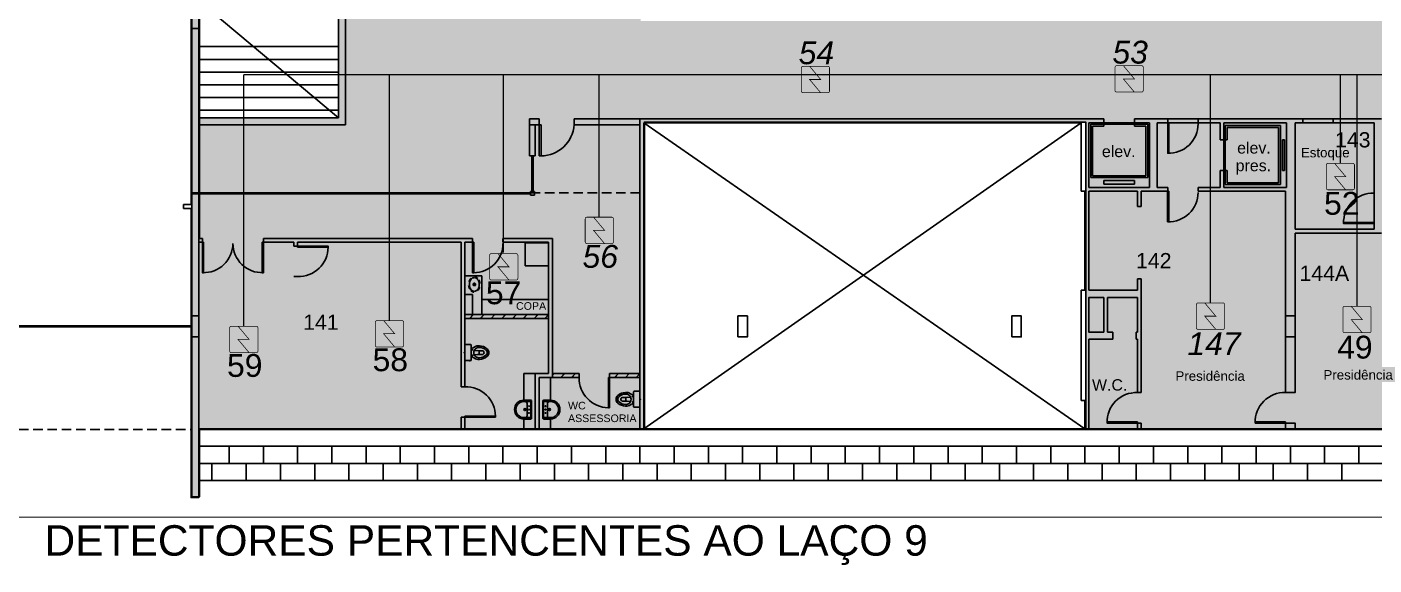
# Model space of a CAD drawing. Header units: metres. Extents: x -331 to 2982, y 362 to 2539.
# Drawn here: x 790.29 to 825.71, y 1548.95 to 1563.09 of the extents above; entities that cross this region are included whole.
import ezdxf
from ezdxf.enums import TextEntityAlignment as Align

# ---------------------------------------------------------------- set-up
doc = ezdxf.new("R2010")
doc.units = ezdxf.units.M
for name, pattern in [('DASHED2', [0.375, 0.25, -0.125]), ('LIN0', [0]), ('XR_BL2_3 PAV$0$HIDDEN', [0.375, 0.25, -0.125]), ('XR_BL2_TERREO$0$CONTINUOUS', [0])]:
    doc.linetypes.add(name, pattern=pattern)
doc.layers.get('0').update_dxf_attribs({"color": 251})
for name, color, linetype in [('72_EGR_BASE_PRIMITIVE', 7, 'Continuous'), ('ALV', 251, 'Continuous'), ('CX', 251, 'Continuous'), ('Det', 251, 'Continuous'), ('DET. FUMAÇA', 1, 'Continuous'), ('Div', 251, 'Continuous'), ('Est', 251, 'Continuous'), ('mobiliario', 251, 'Continuous'), ('Pis', 251, 'Continuous'), ('Proj', 251, 'DASHED2'), ('SALAS NOVAS', 7, 'Continuous'), ('Texto_Salas', 251, 'Continuous'), ('vid', 251, 'Continuous'), ('vis', 251, 'Continuous'), ('XR_BL2_TERREO$0$ATRIB', 251, 'XR_BL2_TERREO$0$CONTINUOUS'), ('Zlixo02', 251, 'LIN0')]:
    doc.layers.add(name, color=color, linetype=linetype)
doc.layers.add('_corredores', color=251, linetype='Continuous', plot=False)
doc.layers.add('_salas', color=251, linetype='Continuous', plot=False)
doc.styles.add('DESTAQUE', font='arial.ttf', dxfattribs={"height": 0.4})
doc.styles.get("Standard").update_dxf_attribs({"font": 'arial.ttf', "height": 0.3})
doc.styles.add('X3G_ENTITY_1416A969', font='arial.ttf', dxfattribs={"height": 0.6})
doc.styles.add('X3G_ENTITY_1416A97D', font='arial.ttf', dxfattribs={"height": 0.6})
doc.styles.add('X3G_ENTITY_1416A987', font='arial.ttf', dxfattribs={"height": 0.6})
doc.styles.add('X3G_ENTITY_1416A991', font='arial.ttf', dxfattribs={"height": 0.6})
doc.styles.add('X3G_ENTITY_1416A99B', font='arial.ttf', dxfattribs={"height": 0.6})
doc.styles.add('X3G_ENTITY_1416A9AF', font='arial.ttf', dxfattribs={"height": 0.6})
doc.styles.add('X3G_ENTITY_1416A9C3', font='arial.ttf', dxfattribs={"height": 0.6})
doc.styles.add('X3G_ENTITY_1416A9CD', font='arial.ttf', dxfattribs={"height": 0.6})
doc.styles.add('X3G_ENTITY_142172DF', font='arial.ttf', dxfattribs={"height": 0.2})
doc.styles.add('X3G_ENTITY_1421854C', font='arial.ttf', dxfattribs={"height": 0.6})
doc.styles.add('X3G_ENTITY_142188C1', font='arial.ttf', dxfattribs={"height": 0.25})
doc.styles.add('X3G_ENTITY_1421891B', font='arial.ttf', dxfattribs={"height": 0.25})
doc.styles.add('X3G_ENTITY_14218957', font='arial.ttf', dxfattribs={"height": 0.25})
doc.styles.add('XR_BL2_TERREO$0$ROMANS', font='romans')

# ---------------------------------------------------------------- blocks, each defined once
blk = doc.blocks.new('Detector de fumaça')
at = {"layer": 'DET. FUMAÇA', "linetype": 'Continuous', "lineweight": 15, "const_width": 0.0187}
blk.add_lwpolyline([(774.599, 539.816), (775.249, 539.816, -0.414214), (775.296, 539.769), (775.296, 539.167, -0.414214), (775.249, 539.12), (774.599, 539.12, -0.414214), (774.553, 539.167), (774.553, 539.769, -0.414214)], format="xyb", close=True, dxfattribs=at)
blk.add_lwpolyline([(774.773, 539.816), (775.064, 539.468), (774.773, 539.468), (775.064, 539.12)], dxfattribs=at)
blk = doc.blocks.new('BLOCO')
at = {"layer": 'Est'}
for p, q in [((988.144, 1496.747), (988.144, 1496.217)), ((988.344, 1496.747), (988.144, 1496.747)), ((988.344, 1496.217), (988.344, 1496.747)), ((988.144, 1496.217), (988.344, 1496.217))]:
    blk.add_line(p, q, dxfattribs=at)
blk = doc.blocks.new('GELADEIRA')
for p, q in [((2307.034, 1720.005), (2307.034, 1720.605)), ((2307.034, 1720.605), (2307.654, 1720.605)), ((2307.654, 1720.605), (2307.654, 1720.005)), ((2307.654, 1720.005), (2307.034, 1720.005))]:
    blk.add_line(p, q)
blk = doc.blocks.new('XR_BL2_TERREO$0$S3310201')
for p, q in [((15, 0), (15, 190)), ((15, 0), (15, -190)), ((35, 210), (160, 210)), ((136, 210), (136, 215)), ((136, 215), (150, 215)), ((138, 217), (148, 217)), ((150, 210), (150, 215)), ((180, 0), (180, 190)), ((180, 0), (180, -190)), ((389, 46), (260, 54)), ((389, 50), (348, 53)), ((389, 50), (466, 51)), ((389, 46), (389, 0)), ((389, -46), (389, 0)), ((35, -210), (160, -210)), ((389, -46), (259, -54)), ((389, -50), (348, -53)), ((389, -50), (466, -51))]:
    blk.add_line(p, q)
for centre in [(209, 75), (209, -75)]:
    blk.add_circle(centre, 7.5)
for centre, radius, start, end in [((35, 190), 20, 90, 180), ((138, 215), 2, 90, 180), ((148, 215), 2, 0, 90), ((160, 190), 20, 0, 90), ((158, 248), 143, 278.704, 300.0001), ((121, 329), 233, 297.9902, 307.3494), ((388, 0), 139, 86.2152, 180.0152), ((388, 0), 139, 179.9848, 273.7848), ((379, -14), 197, 85.5446, 126.6711), ((360, -188), 372, 51.383, 84.6453), ((382, -135), 274, 48.0903, 86.9943), ((466, 1), 50.1, 358.6285, 89.9635), ((466, -1), 50.1, 270.0403, 1.5783), ((500, -7), 100, 3.8225, 50.2134), ((499, 7), 100, 309.8314, 356.174), ((495, -10), 149, 3.9924, 49.372), ((35, -190), 20, 180, 270), ((160, -190), 20, 270, 0), ((158, -248), 143, 59.9999, 81.296), ((121, -329), 233, 52.6506, 62.0098), ((379, 14), 197, 233.3289, 274.4554), ((360, 188), 372, 275.3547, 308.617), ((382, 135), 274, 273.0057, 311.9097), ((495, 10), 149, 310.628, 356.0076)]:
    blk.add_arc(centre, radius, start, end)
blk.add_point((0, 0))
at = {"layer": 'XR_BL2_TERREO$0$ATRIB', "style": 'XR_BL2_TERREO$0$ROMANS'}
for tag, p, flags in [('COR', (-191, 153), 1), ('CODIGO', (-190, 14), 9), ('DESCRICAO', (-190, 81), 9), ('ACESSORIOS', (-190, -126), 9), ('VISTA', (-190, -201), 9), ('PESO', (-190, -59), 9)]:
    blk.add_attdef(tag, p, '', height=50, dxfattribs=dict(at, flags=flags))
blk = doc.blocks.new('XR_BL2_TERREO$0$Lsepdc')
for p, q in [((-0.275, 0.025), (-0.275, 0.225)), ((0.25, 0), (-0.25, 0)), ((-0.235, 0.045), (-0.235, 0.225)), ((0.21, 0.02), (-0.21, 0.02)), ((0.185, 0.135), (-0.185, 0.135)), ((0.235, 0.045), (0.235, 0.225)), ((0.275, 0.025), (0.275, 0.225))]:
    blk.add_line(p, q)
for centre, radius in [((-0.1, 0.0775), 0.0125), ((0, 0.195), 0.03), ((0, 0.195), 0.015), ((0, 0.0775), 0.0125), ((0.1, 0.0775), 0.0125)]:
    blk.add_circle(centre, radius)
for centre, radius, start, end in [((0, 0.225), 0.275, 0, 180), ((0, 0.225), 0.235, 0, 180), ((-0.25, 0.025), 0.025, 180, 270), ((-0.185, 0.185), 0.05, 180, 270), ((-0.21, 0.045), 0.025, 180, 270), ((0.185, 0.185), 0.05, 270, 0), ((0.21, 0.045), 0.025, 270, 0), ((0.25, 0.025), 0.025, 270, 0)]:
    blk.add_arc(centre, radius, start, end)

msp = doc.modelspace()

# ---------------------------------------------------------------- hatches: boundary and pattern name
at = {"layer": '_corredores', "transparency": 33554508}
h = msp.add_hatch(color=256, dxfattribs=at)
h.dxf.hatch_style = 1
h.paths.add_polyline_path([(849.579, 1608.941), (849.579, 1612.216), (852.229, 1612.216), (852.229, 1614.651), (851.629, 1614.651), (851.629, 1624.564), (870.399, 1624.564), (870.399, 1626.4), (870.209, 1626.4), (870.209, 1626.597), (870.023, 1626.784), (866.324, 1626.785), (866.308, 1626.751), (866.204, 1626.834), (865.442, 1627.594), (864.014, 1627.594), (862.586, 1627.594), (861.776, 1626.785), (861.74, 1626.785), (861.736, 1626.784), (861.723, 1626.783), (861.705, 1626.783), (858.111, 1626.785), (857.764, 1626.438), (857.417, 1626.785), (853.824, 1626.785), (853.808, 1626.751), (853.704, 1626.834), (852.942, 1627.594), (851.514, 1627.594), (849.768, 1627.594), (849.768, 1626.834), (849.628, 1626.834), (849.628, 1629.914), (841.254, 1629.914), (841.254, 1628.074), (840.494, 1628.074), (840.494, 1627.116), (840.776, 1626.834), (840.394, 1626.452), (840.062, 1626.785), (836.454, 1626.785), (836.439, 1626.751), (836.334, 1626.834), (835.573, 1627.594), (834.144, 1627.594), (832.716, 1627.594), (831.906, 1626.785), (831.87, 1626.785), (831.867, 1626.784), (831.853, 1626.783), (831.835, 1626.783), (828.241, 1626.785), (827.894, 1626.438), (827.548, 1626.785), (823.954, 1626.785), (823.938, 1626.751), (823.834, 1626.834), (823.072, 1627.594), (821.644, 1627.594), (820.215, 1627.594), (819.405, 1626.785), (819.37, 1626.785), (819.366, 1626.784), (819.353, 1626.783), (819.335, 1626.783), (815.741, 1626.785), (815.394, 1626.438), (815.047, 1626.785), (811.454, 1626.785), (811.438, 1626.751), (811.334, 1626.834), (810.572, 1627.594), (809.144, 1627.594), (807.715, 1627.594), (806.906, 1626.785), (806.87, 1626.785), (806.866, 1626.784), (806.853, 1626.783), (806.835, 1626.783), (803.241, 1626.785), (802.894, 1626.438), (802.547, 1626.785), (798.954, 1626.785), (798.938, 1626.751), (798.834, 1626.834), (798.072, 1627.594), (796.644, 1627.594), (795.215, 1627.594), (794.406, 1626.785), (794.37, 1626.785), (794.366, 1626.784), (794.353, 1626.783), (794.335, 1626.783), (790.741, 1626.785), (790.394, 1626.438), (790.047, 1626.785), (786.454, 1626.785), (786.438, 1626.751), (786.334, 1626.834), (785.572, 1627.594), (784.144, 1627.594), (782.716, 1627.594), (781.906, 1626.785), (781.87, 1626.785), (781.866, 1626.784), (781.853, 1626.783), (781.835, 1626.783), (778.241, 1626.785), (777.894, 1626.438), (777.547, 1626.785), (773.954, 1626.785), (773.938, 1626.751), (773.834, 1626.834), (773.072, 1627.594), (771.644, 1627.594), (770.216, 1627.594), (769.406, 1626.785), (769.37, 1626.785), (769.367, 1626.784), (769.353, 1626.783), (769.335, 1626.783), (765.635, 1626.784), (765.449, 1626.597), (765.449, 1626.4), (765.259, 1626.4), (765.259, 1624.564), (770.104, 1624.564), (770.104, 1614.651), (770.414, 1614.651), (770.414, 1605.531), (765.029, 1605.531), (765.029, 1610.831), (763.829, 1610.831), (763.829, 1605.531), (755.929, 1605.531), (755.929, 1610.831), (754.829, 1610.831), (754.829, 1605.531), (746.079, 1605.531), (746.079, 1601.916), (748.449, 1601.916), (748.449, 1603.616), (748.049, 1603.616), (748.049, 1603.816), (754.474, 1603.816), (754.474, 1603.616), (754.149, 1603.616), (754.149, 1601.916), (754.474, 1601.916), (754.474, 1601.716), (754.474, 1601.191), (757.974, 1601.191), (757.974, 1603.591), (757.974, 1603.791), (768.029, 1603.791), (768.029, 1603.771), (768.834, 1603.771), (768.834, 1595.811), (768.004, 1595.811), (768.004, 1595.791), (762.364, 1595.791), (762.364, 1590.581), (754.174, 1590.581), (754.174, 1593.066), (752.499, 1593.066), (752.499, 1560.541), (752.299, 1560.541), (752.299, 1561.441), (751.199, 1561.441), (751.199, 1558.116), (752.299, 1558.116), (752.299, 1559.116), (752.499, 1559.116), (752.499, 1557.116), (755.419, 1557.116), (755.419, 1558.966), (753.924, 1558.966), (753.924, 1563.441), (754.189, 1563.441), (754.189, 1587.651), (760.824, 1587.651), (760.824, 1587.741), (768.929, 1587.741), (768.929, 1563.841), (770.329, 1563.841), (770.329, 1587.741), (771.929, 1587.741), (773.029, 1587.741), (775.879, 1587.741), (775.879, 1586.641), (777.179, 1586.641), (777.179, 1587.741), (788.779, 1587.741), (788.779, 1586.641), (790.079, 1586.641), (790.079, 1587.741), (802.329, 1587.741), (804.029, 1587.741), (844.979, 1587.741), (844.979, 1587.916), (845.279, 1587.916), (845.279, 1587.563), (845.279, 1563.241), (806.429, 1563.241), (806.429, 1563.441), (806.629, 1563.441), (806.629, 1565.791), (806.229, 1565.791), (806.229, 1585.191), (806.629, 1585.191), (806.629, 1587.541), (803.039, 1587.541), (803.039, 1576.841), (798.689, 1576.841), (796.094, 1576.841, -0.496898), (794.36, 1575.527), (793.559, 1573.063), (798.509, 1571.449), (798.509, 1560.721), (794.829, 1560.721), (794.829, 1560.541), (794.829, 1557.551), (801.129, 1557.551), (801.129, 1556.451), (802.329, 1556.451), (802.329, 1557.551), (805.229, 1557.551), (805.229, 1556.451), (806.429, 1556.451), (806.429, 1560.691), (845.279, 1560.691), (845.279, 1555.997), (846.404, 1555.997), (846.404, 1556.891), (846.054, 1556.891), (846.054, 1556.991), (846.454, 1556.991), (846.454, 1560.691), (849.204, 1560.691), (849.204, 1556.991), (849.604, 1556.991), (849.604, 1556.891), (849.254, 1556.891), (849.254, 1555.997), (850.479, 1555.997), (850.479, 1563.241), (849.579, 1563.241), (849.579, 1572.291), (849.579, 1575.941), (849.579, 1587.563), (849.579, 1588.141), (849.679, 1588.141), (849.679, 1587.991), (866.719, 1587.991), (870.339, 1587.991), (870.339, 1595.791), (866.429, 1595.791), (866.429, 1595.721), (852.429, 1595.721), (852.429, 1590.391), (849.579, 1590.391)])
h.paths.add_polyline_path([(845.139, 1595.841), (845.279, 1595.841), (845.279, 1590.341), (839.679, 1590.341), (775.879, 1590.341), (773.004, 1590.341), (773.004, 1595.811), (771.774, 1595.811), (771.774, 1603.766), (773.119, 1603.766), (773.119, 1603.821), (845.139, 1603.821)], flags=16)
h.paths.add_polyline_path([(846.026, 1605.531), (845.019, 1605.531), (845.019, 1609.931), (845.029, 1610.831), (843.829, 1610.831), (843.829, 1605.531), (835.029, 1605.531), (835.029, 1610.831), (833.829, 1610.831), (833.829, 1605.531), (825.029, 1605.531), (825.029, 1610.831), (823.829, 1610.831), (823.829, 1605.531), (815.029, 1605.531), (815.029, 1610.831), (813.829, 1610.831), (813.829, 1605.531), (805.029, 1605.531), (805.029, 1610.831), (803.829, 1610.831), (803.829, 1605.531), (795.029, 1605.531), (795.029, 1610.831), (793.829, 1610.831), (793.829, 1605.531), (785.029, 1605.531), (785.029, 1610.831), (783.829, 1610.831), (783.829, 1605.531), (775.029, 1605.531), (775.029, 1610.831), (773.999, 1610.831), (773.999, 1605.531), (773.214, 1605.531), (773.214, 1614.651), (773.144, 1614.651), (773.144, 1620.131), (775.164, 1620.131), (775.164, 1622.051), (773.644, 1622.051), (773.644, 1621.631), (773.184, 1621.631), (773.184, 1624.564), (845.949, 1624.563), (845.949, 1621.631), (845.489, 1621.631), (845.489, 1622.051), (843.989, 1622.051), (843.989, 1621.631), (843.969, 1620.131), (845.949, 1620.131), (845.949, 1614.651), (846.026, 1614.651)], flags=16)
h.paths.add_polyline_path([(865.19, 1593.806, -2.788173), (864.407, 1590.628), (864.569, 1590.706), (864.758, 1590.381), (866.058, 1591.278, -0.450063), (866.35, 1592.463), (865.616, 1593.862), (865.298, 1593.662)], flags=16)
h.paths.add_polyline_path([(845.264, 1626.452), (844.882, 1626.834), (845.264, 1627.216), (845.646, 1626.834)], flags=16)
h.paths.add_polyline_path([(851.514, 1626.452), (851.132, 1626.834), (851.514, 1627.216), (851.896, 1626.834)], flags=16)
h.paths.add_polyline_path([(834.144, 1626.452), (833.762, 1626.834), (834.144, 1627.216), (834.526, 1626.834)], flags=16)
h.paths.add_polyline_path([(864.014, 1626.452), (863.632, 1626.834), (864.014, 1627.216), (864.396, 1626.834)], flags=16)
h.paths.add_polyline_path([(821.644, 1626.452), (821.262, 1626.834), (821.644, 1627.216), (822.026, 1626.834)], flags=16)
h.paths.add_polyline_path([(809.526, 1626.834), (809.144, 1626.452), (808.762, 1626.834), (809.144, 1627.216)], flags=16)
h.paths.add_polyline_path([(797.026, 1626.834), (796.644, 1626.452), (796.262, 1626.834), (796.644, 1627.216)], flags=16)
h.paths.add_polyline_path([(784.526, 1626.834), (784.144, 1626.452), (783.762, 1626.834), (784.144, 1627.216)], flags=16)
h.paths.add_polyline_path([(772.026, 1626.834), (771.644, 1626.452), (771.262, 1626.834), (771.644, 1627.216)], flags=16)
h.paths.add_polyline_path([(767.575, 1593.944), (767.428, 1593.841), (767.223, 1594.085), (766.329, 1593.191, -0.414214), (766.329, 1592.392), (767.223, 1591.497), (767.428, 1591.741), (767.575, 1591.638, -3.171595)], flags=16)
at = {"layer": '_salas', "transparency": 33554559}
h = msp.add_hatch(color=256, dxfattribs=at)
h.dxf.hatch_style = 1
h.paths.add_polyline_path([(870.318, 1588.071), (866.698, 1588.071), (849.658, 1588.071), (849.658, 1588.221), (849.558, 1588.221), (849.558, 1587.643), (849.558, 1576.021), (849.558, 1572.371), (849.558, 1563.321), (850.458, 1563.321), (850.458, 1556.077), (849.233, 1556.077), (849.233, 1556.971), (849.583, 1556.971), (849.583, 1557.071), (849.183, 1557.071), (846.433, 1557.071), (846.033, 1557.071), (846.033, 1556.971), (846.383, 1556.971), (846.383, 1556.077), (845.258, 1556.077), (845.258, 1560.771), (818.108, 1560.771), (818.108, 1560.671), (818.108, 1552.611), (870.318, 1552.611)])
h = msp.add_hatch(color=256, dxfattribs=at)
h.dxf.hatch_style = 1
h.paths.add_polyline_path([(870.339, 1587.991), (866.719, 1587.991), (849.679, 1587.991), (849.679, 1588.141), (849.579, 1588.141), (849.579, 1587.563), (849.579, 1575.941), (849.579, 1572.291), (849.579, 1563.241), (850.479, 1563.241), (850.479, 1555.997), (849.254, 1555.997), (849.254, 1556.891), (849.604, 1556.891), (849.604, 1556.991), (849.204, 1556.991), (846.454, 1556.991), (846.054, 1556.991), (846.054, 1556.891), (846.404, 1556.891), (846.404, 1555.997), (845.279, 1555.997), (845.279, 1560.691), (818.129, 1560.691), (818.129, 1560.591), (818.129, 1552.531), (870.339, 1552.531)])
h = msp.add_hatch(color=256, dxfattribs=at)
h.dxf.hatch_style = 1
h.paths.add_polyline_path([(802.329, 1556.451), (801.129, 1556.451), (801.129, 1557.551), (794.829, 1557.551), (794.829, 1560.541), (794.829, 1560.721), (794.829, 1566.541), (794.629, 1566.541), (794.629, 1550.741), (794.829, 1550.741), (794.829, 1552.531), (806.529, 1552.531), (806.529, 1556.451), (806.429, 1556.451), (805.229, 1556.451), (805.229, 1557.551), (802.329, 1557.551)])
h = msp.add_hatch(color=256, dxfattribs=at)
h.dxf.hatch_style = 1
h.paths.add_polyline_path([(818.109, 1560.671), (806.409, 1560.671), (806.409, 1556.431), (806.509, 1556.431), (806.509, 1560.571), (818.109, 1560.571)])
h = msp.add_hatch(color=256, dxfattribs=at)
h.dxf.hatch_style = 1
h.paths.add_polyline_path([(818.129, 1560.691), (806.429, 1560.691), (806.429, 1556.451), (806.529, 1556.451), (806.529, 1560.591), (818.129, 1560.591)])
at = {"layer": 'Zlixo02'}
h = msp.add_hatch(dxfattribs=at)
h.set_pattern_fill('JIS_LC_20', color=251, scale=0.01, style=0)
h.set_pattern_definition([(45, (804.009, 1555.53108), (-0.141421, 0.141421), []), (45, (804.013, 1555.53108), (-0.141421, 0.141421), [])])
h.paths.add_polyline_path([(804.009, 1555.531), (801.809, 1555.531), (801.809, 1555.431), (804.009, 1555.431)])
h = msp.add_hatch(dxfattribs=at)
h.set_pattern_fill('JIS_LC_20', color=251, scale=0.01, style=0)
h.set_pattern_definition([(45, (806.409, 1553.98108), (-0.141421, 0.141421), []), (45, (806.413, 1553.98108), (-0.141421, 0.141421), [])])
h.paths.add_polyline_path([(804.809, 1553.981), (804.109, 1553.981), (804.109, 1553.881), (804.809, 1553.881)])
h.paths.add_polyline_path([(806.409, 1553.981), (805.609, 1553.981), (805.609, 1553.881), (806.409, 1553.881)])

# ---------------------------------------------------------------- linework, layer by layer
at = {"lineweight": 0}
for points in [[(870.339, 1587.991), (870.339, 1552.531), (818.129, 1552.531)], [(794.829, 1557.551), (794.829, 1566.541), (794.629, 1566.541), (794.629, 1550.741), (794.829, 1550.741), (794.829, 1552.531)], [(806.529, 1552.531), (806.529, 1560.591), (818.129, 1560.591), (818.129, 1552.531)], [(806.529, 1552.531), (794.829, 1552.531)]]:
    msp.add_lwpolyline(points, dxfattribs=at)
at = {"color": 251}
for points in [[(870.339, 1587.991), (870.339, 1552.531), (818.129, 1552.531)], [(794.829, 1557.551), (794.829, 1566.541), (794.629, 1566.541), (794.629, 1550.741), (794.829, 1550.741), (794.829, 1552.531)], [(806.529, 1552.531), (806.529, 1560.591), (818.129, 1560.591), (818.129, 1552.531)], [(806.529, 1552.531), (794.829, 1552.531)]]:
    msp.add_lwpolyline(points, dxfattribs=at)
at = {"layer": '72_EGR_BASE_PRIMITIVE', "color": 251, "linetype": 'Continuous', "lineweight": -3, "true_color": 0x5f5f5f}
msp.add_lwpolyline([(823.384, 1552.681), (823.634, 1552.681), (823.634, 1552.681), (823.634, 1552.531)], dxfattribs=at)
at = {"layer": '72_EGR_BASE_PRIMITIVE', "color": 251, "true_color": 0x5f5f5f}
for points in [[(820.284, 1560.671, 0), (821.083, 1560.671, 0)], [(820.314, 1560.572, 0), (821.083, 1560.571, 0)], [(823.834, 1560.671, 0), (824.634, 1560.671, 0)], [(823.834, 1560.571, 0), (824.634, 1560.571, 0)], [(823.384, 1554.946, 0), (823.384, 1553.481, 0)], [(823.384, 1552.681, 0), (823.384, 1552.531, 0)]]:
    msp.add_polyline3d(points, dxfattribs=at)
at = {"layer": 'ALV', "color": 251}
for p, q in [((794.609, 1563.046), (794.609, 1558.421)), ((794.609, 1563.046), (794.609, 1558.421)), ((794.809, 1560.701), (794.809, 1563.046)), ((794.809, 1560.701), (794.809, 1563.046)), ((794.809, 1557.531), (794.809, 1560.701)), ((794.809, 1557.531), (794.809, 1560.521)), ((806.409, 1560.671), (818.009, 1560.671)), ((818.609, 1560.671), (806.409, 1560.671)), ((806.409, 1560.671), (806.409, 1556.431)), ((806.509, 1560.571), (806.509, 1552.531)), ((806.509, 1560.571), (818.009, 1560.571)), ((806.509, 1552.531), (806.509, 1560.571)), ((806.509, 1560.571), (818.009, 1560.571)), ((818.009, 1558.771), (818.009, 1560.571)), ((818.009, 1560.571), (818.009, 1558.771)), ((818.009, 1560.571), (818.009, 1558.771)), ((818.209, 1558.871), (818.209, 1560.571)), ((818.209, 1560.571), (818.609, 1560.571)), ((818.209, 1560.571), (818.609, 1560.571)), ((818.209, 1558.871), (818.209, 1560.571)), ((818.609, 1560.671), (818.609, 1560.571)), ((818.609, 1560.571), (818.609, 1560.671)), ((819.409, 1560.671), (820.284, 1560.671)), ((819.409, 1560.671), (819.409, 1560.571)), ((819.409, 1560.671), (819.409, 1560.571)), ((819.409, 1560.571), (819.809, 1560.571)), ((819.409, 1560.571), (819.809, 1560.571)), ((819.809, 1560.571), (819.809, 1558.871)), ((819.809, 1560.571), (819.809, 1558.871)), ((820.009, 1558.871), (820.009, 1560.571)), ((820.009, 1560.571), (820.284, 1560.571)), ((820.284, 1560.671), (820.284, 1560.571)), ((820.284, 1560.571), (820.284, 1560.671)), ((821.659, 1560.671), (821.083, 1560.671)), ((821.083, 1560.671), (821.083, 1560.571)), ((821.083, 1560.571), (821.659, 1560.571)), ((821.659, 1560.671), (823.634, 1560.671)), ((823.634, 1560.671), (821.659, 1560.671)), ((821.659, 1560.571), (821.659, 1560.121)), ((821.759, 1560.571), (823.409, 1560.571)), ((821.759, 1560.121), (821.759, 1560.571)), ((821.759, 1560.121), (821.759, 1560.571)), ((821.759, 1560.571), (823.409, 1560.571)), ((823.409, 1560.571), (823.409, 1558.871)), ((823.834, 1560.671), (823.634, 1560.671)), ((823.634, 1560.571), (823.834, 1560.571)), ((823.634, 1558.871), (823.634, 1560.571)), ((823.834, 1560.571), (823.834, 1560.671)), ((825.909, 1560.671), (824.634, 1560.671)), ((824.634, 1560.671), (824.634, 1560.571)), ((824.634, 1560.571), (825.709, 1560.571)), ((825.709, 1560.571), (825.709, 1557.771)), ((821.659, 1560.121), (821.759, 1560.121)), ((821.659, 1560.121), (821.759, 1560.121)), ((821.759, 1559.321), (821.659, 1559.321)), ((821.659, 1559.321), (821.659, 1558.871)), ((821.759, 1558.871), (821.759, 1559.321)), ((818.009, 1558.771), (818.109, 1558.771)), ((818.009, 1558.771), (818.109, 1558.771)), ((818.109, 1558.771), (818.009, 1558.771)), ((818.109, 1558.771), (818.109, 1556.171)), ((818.109, 1558.771), (818.109, 1556.171)), ((819.809, 1558.871), (818.209, 1558.871)), ((819.809, 1558.871), (818.209, 1558.871)), ((818.209, 1556.171), (818.209, 1558.771)), ((818.209, 1558.771), (819.489, 1558.771)), ((818.209, 1556.171), (818.209, 1558.771)), ((818.209, 1558.771), (819.489, 1558.771)), ((819.489, 1558.771), (819.489, 1558.371)), ((819.489, 1558.771), (819.489, 1558.371)), ((819.689, 1558.771), (819.589, 1558.771)), ((819.589, 1558.371), (819.589, 1558.771)), ((819.589, 1558.771), (820.284, 1558.771)), ((819.589, 1558.371), (819.589, 1558.771)), ((819.589, 1558.771), (820.284, 1558.771)), ((819.789, 1558.771), (819.689, 1558.771)), ((819.789, 1558.771), (819.789, 1558.771)), ((820.284, 1558.871), (820.009, 1558.871)), ((820.284, 1558.871), (820.009, 1558.871)), ((820.284, 1558.871), (820.284, 1558.771)), ((820.284, 1558.771), (820.284, 1558.871)), ((821.659, 1558.871), (821.083, 1558.871)), ((821.083, 1558.871), (821.083, 1558.771)), ((821.659, 1558.871), (821.083, 1558.871)), ((821.083, 1558.871), (821.083, 1558.771)), ((821.083, 1558.771), (823.384, 1558.771)), ((821.709, 1558.771), (821.709, 1558.771)), ((821.759, 1558.871), (823.409, 1558.871)), ((823.409, 1558.871), (821.759, 1558.871)), ((823.384, 1558.771), (823.384, 1557.871)), ((823.634, 1557.871), (823.634, 1558.871)), ((794.609, 1558.421), (794.409, 1558.421)), ((794.409, 1558.421), (794.409, 1558.321)), ((794.609, 1558.421), (794.409, 1558.421)), ((794.409, 1558.421), (794.409, 1558.321)), ((794.409, 1558.321), (794.609, 1558.321)), ((794.409, 1558.321), (794.609, 1558.321)), ((794.609, 1558.321), (794.609, 1555.496)), ((794.609, 1558.321), (794.609, 1555.496)), ((819.489, 1558.371), (819.589, 1558.371)), ((819.489, 1558.371), (819.589, 1558.371)), ((823.384, 1557.871), (823.384, 1555.496)), ((823.634, 1557.771), (823.634, 1557.871)), ((825.709, 1557.771), (823.634, 1557.771)), ((823.634, 1555.496), (823.634, 1557.671)), ((823.634, 1557.671), (825.909, 1557.671)), ((794.809, 1555.496), (794.809, 1557.531)), ((794.909, 1557.531), (794.809, 1557.531)), ((794.909, 1557.432), (794.809, 1557.431)), ((794.809, 1555.496), (794.809, 1557.431)), ((794.909, 1557.432), (794.909, 1557.531)), ((797.659, 1557.531), (796.509, 1557.531)), ((797.659, 1557.531), (796.509, 1557.531)), ((796.509, 1557.531), (796.509, 1557.431)), ((798.459, 1557.531), (796.509, 1557.531)), ((796.509, 1557.531), (796.509, 1557.431)), ((796.509, 1557.431), (797.259, 1557.431)), ((796.509, 1557.431), (797.259, 1557.431)), ((796.509, 1557.431), (797.309, 1557.431)), ((797.409, 1557.431), (798.459, 1557.431)), ((801.109, 1557.531), (798.459, 1557.531)), ((801.109, 1557.531), (798.459, 1557.531)), ((801.809, 1557.531), (798.459, 1557.531)), ((798.459, 1557.431), (801.009, 1557.431)), ((798.459, 1557.431), (801.009, 1557.431)), ((798.459, 1557.431), (801.709, 1557.431)), ((801.709, 1557.431), (801.709, 1553.631)), ((801.709, 1557.431), (801.709, 1553.631)), ((801.709, 1557.431), (801.709, 1553.631)), ((802.009, 1557.531), (801.809, 1557.531)), ((801.809, 1557.431), (802.039, 1557.431)), ((801.809, 1557.431), (802.039, 1557.431)), ((801.809, 1557.431), (802.039, 1557.431)), ((801.809, 1553.631), (801.809, 1557.431)), ((802.009, 1557.431), (802.009, 1557.531)), ((804.009, 1557.531), (802.809, 1557.531)), ((804.009, 1557.531), (802.809, 1557.531)), ((804.109, 1557.531), (802.809, 1557.531)), ((802.809, 1557.431), (802.809, 1557.531)), ((802.809, 1557.431), (804.009, 1557.431)), ((804.009, 1555.431), (804.009, 1557.431)), ((804.109, 1553.881), (804.109, 1557.531)), ((806.409, 1556.431), (806.409, 1552.531)), ((806.409, 1556.431), (806.409, 1552.531)), ((806.409, 1556.331), (806.409, 1552.531)), ((806.409, 1556.331), (806.409, 1552.531)), ((818.109, 1556.171), (818.009, 1556.171)), ((818.009, 1556.171), (818.009, 1553.271)), ((818.109, 1556.171), (818.009, 1556.171)), ((818.009, 1556.171), (818.009, 1553.271)), ((818.209, 1556.171), (819.489, 1556.171)), ((819.489, 1556.171), (818.209, 1556.171)), ((819.589, 1556.471), (819.489, 1556.471)), ((819.489, 1556.471), (819.489, 1556.171)), ((819.589, 1556.471), (819.489, 1556.471)), ((819.489, 1556.471), (819.489, 1556.171)), ((819.589, 1553.481), (819.589, 1556.471)), ((819.589, 1553.481), (819.589, 1556.471)), ((818.209, 1555.977), (818.209, 1555.071)), ((818.603, 1555.977), (818.209, 1555.977)), ((818.603, 1555.071), (818.603, 1555.977)), ((818.703, 1555.071), (818.703, 1555.977)), ((818.703, 1555.977), (819.489, 1555.977)), ((818.703, 1555.071), (818.703, 1555.977)), ((818.703, 1555.977), (819.489, 1555.977)), ((819.489, 1555.977), (819.489, 1555.071)), ((819.489, 1555.977), (819.489, 1555.071)), ((804.009, 1553.981), (804.009, 1555.431)), ((823.384, 1555.496), (823.634, 1555.496)), ((818.209, 1555.071), (818.603, 1555.071)), ((818.209, 1554.881), (818.809, 1554.881)), ((818.209, 1552.531), (818.209, 1554.881)), ((818.209, 1554.881), (818.809, 1554.881)), ((818.703, 1555.071), (818.809, 1555.071)), ((818.809, 1555.071), (818.703, 1555.071)), ((818.809, 1555.071), (818.839, 1555.071)), ((818.809, 1554.881), (818.839, 1554.881)), ((818.839, 1555.071), (818.839, 1554.881)), ((819.459, 1555.071), (819.459, 1554.881)), ((819.459, 1555.071), (819.489, 1555.071)), ((819.459, 1554.881), (819.489, 1554.881)), ((819.489, 1554.881), (819.489, 1553.481)), ((819.489, 1554.881), (819.489, 1553.481)), ((803.659, 1552.531), (803.659, 1553.981)), ((803.659, 1553.981), (804.009, 1553.981)), ((803.759, 1552.531), (803.759, 1553.881)), ((803.759, 1553.881), (804.109, 1553.881)), ((801.709, 1553.631), (801.809, 1553.631)), ((819.489, 1553.481), (819.589, 1553.481)), ((819.489, 1553.481), (819.589, 1553.481)), ((818.009, 1553.271), (818.109, 1553.271)), ((818.009, 1553.271), (818.109, 1553.271)), ((818.109, 1553.271), (818.109, 1552.531)), ((818.109, 1553.271), (818.109, 1552.531)), ((801.709, 1552.831), (801.709, 1552.531)), ((801.709, 1552.831), (801.709, 1552.531)), ((801.709, 1552.831), (801.709, 1552.531)), ((801.709, 1552.531), (801.709, 1552.831)), ((801.709, 1552.831), (801.809, 1552.831)), ((801.809, 1552.531), (801.809, 1552.861)), ((819.489, 1552.681), (819.589, 1552.681)), ((819.489, 1552.681), (819.489, 1552.531)), ((819.589, 1552.681), (819.489, 1552.681)), ((819.489, 1552.681), (819.489, 1552.531)), ((819.589, 1552.681), (819.589, 1552.531)), ((819.589, 1552.531), (819.589, 1552.681)), ((801.709, 1552.531), (801.809, 1552.531))]:
    msp.add_line(p, q, dxfattribs=at)
at = {"layer": 'ALV', "color": 251, "linetype": 'DASHED2'}
for p, q in [((797.309, 1557.331), (797.309, 1557.431)), ((797.309, 1557.331), (797.409, 1557.331)), ((797.409, 1557.331), (797.409, 1557.431)), ((797.409, 1556.532), (797.309, 1556.532))]:
    msp.add_line(p, q, dxfattribs=at)
at = {"layer": 'ALV', "color": 251}
for points in [[(794.609, 1566.521), (794.609, 1558.421)], [(794.809, 1566.521), (794.809, 1560.701)], [(794.809, 1560.521), (794.809, 1557.531)], [(794.409, 1558.421), (794.409, 1558.321)], [(794.609, 1558.421), (794.409, 1558.421)], [(794.609, 1558.321), (794.409, 1558.321)], [(794.809, 1557.431), (794.809, 1554.946)], [(796.509, 1557.531), (796.509, 1557.431)]]:
    msp.add_lwpolyline(points, dxfattribs=at)
at = {"layer": 'ALV', "color": 251, "linetype": 'Continuous', "lineweight": -3, "true_color": 0x5f5f5f}
msp.add_lwpolyline([(823.634, 1557.671), (823.634, 1553.481), (823.384, 1553.481)], dxfattribs=at)
at = {"layer": 'ALV', "color": 251}
for points in [[(818.603, 1555.977), (818.603, 1555.071), (818.209, 1555.071), (818.209, 1555.977)], [(794.809, 1554.946), (794.609, 1554.946), (794.609, 1550.721), (794.809, 1550.721)]]:
    msp.add_lwpolyline(points, close=True, dxfattribs=at)
at = {"layer": 'CX', "color": 251, "ltscale": 8}
for points in [[(820.314, 1560.572), (820.284, 1560.572), (820.284, 1559.772), (820.314, 1559.772)], [(820.313, 1558.771), (820.283, 1558.771), (820.283, 1557.971), (820.313, 1557.971)], [(825.709, 1557.951), (825.709, 1557.921), (824.909, 1557.921), (824.909, 1557.951)], [(794.939, 1557.432), (794.909, 1557.432), (794.909, 1556.632), (794.939, 1556.632)], [(796.479, 1557.432), (796.509, 1557.432), (796.509, 1556.632), (796.479, 1556.632)], [(819.489, 1552.711), (819.489, 1552.681), (818.689, 1552.681), (818.689, 1552.711)], [(823.384, 1552.711), (823.384, 1552.681), (822.584, 1552.681), (822.584, 1552.711)]]:
    msp.add_lwpolyline(points, close=True, dxfattribs=at)
for centre, radius, start, end in [((820.313, 1560.542), 0.771, 267.8106, 0), ((820.312, 1558.741), 0.771, 267.8106, 0), ((825.679, 1557.95), 0.771, 87.8051, 182.1605), ((794.938, 1557.402), 0.771, 267.8106, 0), ((796.48, 1557.402), 0.771, 180, 272.1894), ((819.459, 1552.71), 0.771, 87.8051, 182.1605), ((823.353, 1552.711), 0.77, 87.72, 182.2456)]:
    msp.add_arc(centre, radius, start, end, dxfattribs=at)
at = {"layer": 'Det', "color": 251}
for p, q in [((798.489, 1560.701), (794.809, 1563.774)), ((794.809, 1562.571), (798.489, 1562.571)), ((794.809, 1562.238), (798.489, 1562.238)), ((794.809, 1561.904), (798.489, 1561.904)), ((794.809, 1561.571), (798.489, 1561.571)), ((794.809, 1561.238), (798.489, 1561.238)), ((794.809, 1560.904), (798.489, 1560.904)), ((806.509, 1560.571), (818.109, 1552.531)), ((818.009, 1560.571), (806.509, 1552.531)), ((870.759, 1552.071), (794.809, 1552.071)), ((795.159, 1552.071), (795.159, 1552.071)), ((795.609, 1551.621), (795.609, 1552.071)), ((796.059, 1552.071), (796.059, 1552.071)), ((796.509, 1551.621), (796.509, 1552.071)), ((796.959, 1552.071), (796.959, 1552.071)), ((797.409, 1551.621), (797.409, 1552.071)), ((797.859, 1552.071), (797.859, 1552.071)), ((798.309, 1551.621), (798.309, 1552.071)), ((798.759, 1552.071), (798.759, 1552.071)), ((799.209, 1551.621), (799.209, 1552.071)), ((799.659, 1552.071), (799.659, 1552.071)), ((800.109, 1551.621), (800.109, 1552.071)), ((800.559, 1552.071), (800.559, 1552.071)), ((801.009, 1551.621), (801.009, 1552.071)), ((801.459, 1552.071), (801.459, 1552.071)), ((801.909, 1551.621), (801.909, 1552.071)), ((802.359, 1552.071), (802.359, 1552.071)), ((802.809, 1551.621), (802.809, 1552.071)), ((803.259, 1552.071), (803.259, 1552.071)), ((803.709, 1551.621), (803.709, 1552.071)), ((804.159, 1552.071), (804.159, 1552.071)), ((804.609, 1551.621), (804.609, 1552.071)), ((805.059, 1552.071), (805.059, 1552.071)), ((805.509, 1551.621), (805.509, 1552.071)), ((805.959, 1552.071), (805.959, 1552.071)), ((806.409, 1551.621), (806.409, 1552.071)), ((806.859, 1552.071), (806.859, 1552.071)), ((807.309, 1551.621), (807.309, 1552.071)), ((807.759, 1552.071), (807.759, 1552.071)), ((808.209, 1551.621), (808.209, 1552.071)), ((808.659, 1552.071), (808.659, 1552.071)), ((809.109, 1551.621), (809.109, 1552.071)), ((809.559, 1552.071), (809.559, 1552.071)), ((810.009, 1551.621), (810.009, 1552.071)), ((810.459, 1552.071), (810.459, 1552.071)), ((810.909, 1551.621), (810.909, 1552.071)), ((811.359, 1552.071), (811.359, 1552.071)), ((811.809, 1551.621), (811.809, 1552.071)), ((812.259, 1552.071), (812.259, 1552.071)), ((812.709, 1551.621), (812.709, 1552.071)), ((813.159, 1552.071), (813.159, 1552.071)), ((813.609, 1551.621), (813.609, 1552.071)), ((814.059, 1552.071), (814.059, 1552.071)), ((814.509, 1551.621), (814.509, 1552.071)), ((814.959, 1552.071), (814.959, 1552.071)), ((815.409, 1551.621), (815.409, 1552.071)), ((815.859, 1552.071), (815.859, 1552.071)), ((816.309, 1551.621), (816.309, 1552.071)), ((816.759, 1552.071), (816.759, 1552.071)), ((817.209, 1551.621), (817.209, 1552.071)), ((817.659, 1552.071), (817.659, 1552.071)), ((818.109, 1551.621), (818.109, 1552.071)), ((818.559, 1552.071), (818.559, 1552.071)), ((819.009, 1551.621), (819.009, 1552.071)), ((819.459, 1552.071), (819.459, 1552.071)), ((819.909, 1551.621), (819.909, 1552.071)), ((820.359, 1552.071), (820.359, 1552.071)), ((820.809, 1551.621), (820.809, 1552.071)), ((821.259, 1552.071), (821.259, 1552.071)), ((821.709, 1551.621), (821.709, 1552.071)), ((822.159, 1552.071), (822.159, 1552.071)), ((822.609, 1551.621), (822.609, 1552.071)), ((823.059, 1552.071), (823.059, 1552.071)), ((823.509, 1551.621), (823.509, 1552.071)), ((823.959, 1552.071), (823.959, 1552.071)), ((824.409, 1551.621), (824.409, 1552.071)), ((824.859, 1552.071), (824.859, 1552.071)), ((825.309, 1551.621), (825.309, 1552.071)), ((870.759, 1551.621), (794.809, 1551.621)), ((795.159, 1551.171), (795.159, 1551.621)), ((796.059, 1551.171), (796.059, 1551.621)), ((796.959, 1551.171), (796.959, 1551.621)), ((797.859, 1551.171), (797.859, 1551.621)), ((798.759, 1551.171), (798.759, 1551.621)), ((799.659, 1551.171), (799.659, 1551.621)), ((800.559, 1551.171), (800.559, 1551.621)), ((801.459, 1551.171), (801.459, 1551.621)), ((802.359, 1551.171), (802.359, 1551.621)), ((803.259, 1551.171), (803.259, 1551.621)), ((804.159, 1551.171), (804.159, 1551.621)), ((805.059, 1551.171), (805.059, 1551.621)), ((805.959, 1551.171), (805.959, 1551.621)), ((806.859, 1551.171), (806.859, 1551.621)), ((807.759, 1551.171), (807.759, 1551.621)), ((808.659, 1551.171), (808.659, 1551.621)), ((809.559, 1551.171), (809.559, 1551.621)), ((810.459, 1551.171), (810.459, 1551.621)), ((811.359, 1551.171), (811.359, 1551.621)), ((812.259, 1551.171), (812.259, 1551.621)), ((813.159, 1551.171), (813.159, 1551.621)), ((814.059, 1551.171), (814.059, 1551.621)), ((814.959, 1551.171), (814.959, 1551.621)), ((815.859, 1551.171), (815.859, 1551.621)), ((816.759, 1551.171), (816.759, 1551.621)), ((817.659, 1551.171), (817.659, 1551.621)), ((818.559, 1551.171), (818.559, 1551.621)), ((819.459, 1551.171), (819.459, 1551.621)), ((820.359, 1551.171), (820.359, 1551.621)), ((821.259, 1551.171), (821.259, 1551.621)), ((822.159, 1551.171), (822.159, 1551.621)), ((823.059, 1551.171), (823.059, 1551.621)), ((823.959, 1551.171), (823.959, 1551.621)), ((824.859, 1551.171), (824.859, 1551.621)), ((871.209, 1551.171), (794.809, 1551.171))]:
    msp.add_line(p, q, dxfattribs=at)
at = {"layer": 'Div', "color": 150, "linetype": 'Continuous', "lineweight": 0}
for p, q in [((847.128, 1561.831), (795.995, 1561.831)), ((795.995, 1555.225), (795.995, 1561.831)), ((799.823, 1555.373), (799.823, 1561.831)), ((802.819, 1557.158), (802.819, 1561.831)), ((805.341, 1558.091), (805.341, 1561.831)), ((821.409, 1555.837), (821.409, 1561.831)), ((824.823, 1559.505), (824.823, 1561.831)), ((825.261, 1555.748), (825.261, 1561.831))]:
    msp.add_line(p, q, dxfattribs=at)
at = {"layer": 'Div', "color": 230, "linetype": 'Continuous', "lineweight": 0}
msp.add_line((873.696, 1550.189), (776.803, 1550.208), dxfattribs=at)
at = {"layer": 'Est', "color": 251}
for p, q in [((803.759, 1560.671), (803.509, 1560.671)), ((803.509, 1560.671), (803.509, 1560.521)), ((803.759, 1560.521), (803.509, 1560.521)), ((803.759, 1560.521), (803.759, 1560.671)), ((803.809, 1560.521), (803.759, 1560.521)), ((803.809, 1560.521), (803.759, 1560.521)), ((803.809, 1560.521), (803.759, 1560.521)), ((803.534, 1558.666), (803.534, 1558.766)), ((803.534, 1558.766), (803.634, 1558.766)), ((803.534, 1558.666), (803.564, 1558.666)), ((803.634, 1558.666), (803.534, 1558.666)), ((803.634, 1558.766), (803.634, 1558.666))]:
    msp.add_line(p, q, dxfattribs=at)
for points in [[(794.609, 1563.046), (794.609, 1563.596), (794.809, 1563.596), (794.809, 1563.046)], [(794.609, 1554.946), (794.609, 1555.496), (794.809, 1555.496), (794.809, 1554.946)], [(808.984, 1554.946), (808.984, 1555.496), (809.234, 1555.496), (809.234, 1554.946)], [(816.184, 1554.946), (816.184, 1555.496), (816.434, 1555.496), (816.434, 1554.946)], [(823.384, 1554.946), (823.384, 1555.496), (823.634, 1555.496), (823.634, 1554.946)]]:
    msp.add_lwpolyline(points, close=True, dxfattribs=at)
at = {"layer": 'mobiliario', "color": 251}
for p, q in [((801.809, 1556.553), (801.809, 1555.531)), ((801.809, 1556.553), (802.256, 1556.553)), ((802.256, 1555.531), (802.256, 1556.553)), ((802.256, 1555.931), (804.009, 1555.931)), ((801.809, 1555.531), (802.256, 1555.531)), ((803.359, 1553.281), (803.359, 1553.981)), ((803.659, 1553.981), (803.359, 1553.981)), ((803.659, 1552.531), (803.659, 1553.981)), ((803.759, 1552.531), (803.759, 1553.876)), ((803.759, 1553.876), (804.059, 1553.876)), ((804.059, 1553.281), (804.059, 1553.876)), ((803.359, 1552.531), (803.359, 1552.786)), ((804.059, 1552.531), (804.059, 1552.786)), ((803.679, 1552.531), (803.979, 1552.531))]:
    msp.add_line(p, q, dxfattribs=at)
at = {"layer": 'mobiliario', "color": 251, "linetype": 'XR_BL2_3 PAV$0$HIDDEN', "ltscale": 0.05}
for points in [[(802.15, 1556.478, 0.471699), (801.96, 1556.478)], [(801.96, 1556.478, 0.359179), (801.96, 1556.165)], [(801.96, 1556.165, 0.472393), (802.15, 1556.165)], [(802.15, 1556.165, 0.358975), (802.15, 1556.478)]]:
    msp.add_lwpolyline(points, format="xyb", dxfattribs=at)
at = {"layer": 'mobiliario', "color": 251}
for points in [[(802.133, 1556.465, 0.471701), (801.976, 1556.465)], [(801.976, 1556.465, 0.359169), (801.976, 1556.178)], [(801.976, 1556.178, 0.472527), (802.133, 1556.178)], [(802.032, 1556.322, 1), (802.077, 1556.322)], [(802.133, 1556.178, 0.358974), (802.133, 1556.465)]]:
    msp.add_lwpolyline(points, format="xyb", dxfattribs=at)
msp.add_lwpolyline([(802.055, 1556.288, 1.732057), (802.026, 1556.338, 0.577348)], format="xyb", close=True, dxfattribs=at)
at = {"layer": 'Pis', "color": 251}
for p, q in [((818.259, 1559.131), (818.259, 1560.531)), ((818.259, 1560.531), (818.609, 1560.531)), ((818.309, 1559.181), (818.309, 1560.481)), ((818.309, 1560.481), (818.609, 1560.481)), ((818.609, 1560.571), (819.409, 1560.571)), ((818.609, 1560.531), (818.609, 1560.481)), ((819.409, 1560.531), (818.609, 1560.531)), ((819.409, 1560.531), (819.409, 1560.481)), ((819.409, 1560.531), (819.759, 1560.531)), ((819.409, 1560.481), (819.709, 1560.481)), ((819.709, 1560.481), (819.709, 1559.181)), ((819.759, 1560.531), (819.759, 1559.131)), ((821.799, 1558.946), (821.799, 1560.496)), ((821.799, 1560.496), (823.249, 1560.496)), ((821.849, 1560.121), (821.849, 1560.446)), ((821.849, 1560.446), (823.199, 1560.446)), ((823.199, 1560.446), (823.199, 1558.996)), ((823.249, 1560.496), (823.249, 1558.946)), ((821.759, 1559.321), (821.759, 1560.121)), ((821.799, 1560.121), (821.849, 1560.121)), ((823.304, 1559.321), (823.304, 1560.121)), ((823.304, 1560.121), (823.354, 1560.121)), ((823.354, 1560.121), (823.354, 1559.321)), ((819.759, 1559.131), (818.259, 1559.131)), ((819.709, 1559.181), (818.309, 1559.181)), ((819.409, 1559.056), (818.609, 1559.056)), ((818.609, 1559.056), (818.609, 1558.956)), ((819.409, 1558.956), (819.409, 1559.056)), ((821.799, 1559.321), (821.849, 1559.321)), ((821.849, 1558.996), (821.849, 1559.321)), ((823.199, 1558.996), (821.849, 1558.996)), ((823.304, 1559.321), (823.354, 1559.321)), ((818.609, 1558.956), (819.409, 1558.956)), ((823.249, 1558.946), (821.799, 1558.946))]:
    msp.add_line(p, q, dxfattribs=at)
at = {"layer": 'Proj', "color": 251}
for p, q in [((806.409, 1558.731), (794.809, 1558.731)), ((773.209, 1552.511), (794.609, 1552.511))]:
    msp.add_line(p, q, dxfattribs=at)
at = {"layer": 'vid', "color": 251}
for p, q in [((803.569, 1559.701), (803.569, 1558.766)), ((803.569, 1559.701), (803.599, 1559.701)), ((803.599, 1559.701), (803.599, 1558.766)), ((803.534, 1558.731), (794.659, 1558.731)), ((803.534, 1558.701), (794.659, 1558.701)), ((794.609, 1555.231), (787.709, 1555.231)), ((794.609, 1555.211), (787.709, 1555.211)), ((794.809, 1552.531), (870.299, 1552.531)), ((794.809, 1552.531), (809.379, 1552.531)), ((794.809, 1552.511), (870.319, 1552.511)), ((794.809, 1552.511), (809.379, 1552.511)), ((804.009, 1552.531), (803.659, 1552.531))]:
    msp.add_line(p, q, dxfattribs=at)
at = {"layer": 'vis', "color": 251}
for p, q in [((798.489, 1560.701), (798.489, 1571.429)), ((798.669, 1571.56), (798.669, 1560.521)), ((798.489, 1560.701), (794.809, 1560.701)), ((798.489, 1560.701), (794.809, 1560.701)), ((798.669, 1560.521), (794.809, 1560.521)), ((794.809, 1560.521), (798.669, 1560.521))]:
    msp.add_line(p, q, dxfattribs=at)
at = {"layer": 'Zlixo02', "color": 251}
for p, q in [((803.509, 1559.701), (803.509, 1560.521)), ((803.659, 1560.521), (803.659, 1559.701)), ((803.759, 1560.521), (803.759, 1559.701)), ((803.809, 1559.701), (803.809, 1560.521)), ((806.409, 1560.671), (804.679, 1560.671)), ((804.679, 1560.521), (804.679, 1560.671)), ((806.409, 1560.521), (804.679, 1560.521)), ((803.659, 1559.701), (803.509, 1559.701)), ((803.759, 1559.701), (803.809, 1559.701)), ((801.809, 1555.531), (804.009, 1555.531)), ((801.809, 1555.431), (804.009, 1555.431)), ((804.109, 1553.981), (804.809, 1553.981)), ((804.109, 1553.881), (804.809, 1553.881)), ((804.109, 1553.881), (804.809, 1553.881)), ((804.809, 1553.881), (804.809, 1553.981)), ((805.579, 1553.881), (806.409, 1553.881)), ((805.609, 1553.981), (806.409, 1553.981)), ((805.609, 1553.881), (805.609, 1553.981))]:
    msp.add_line(p, q, dxfattribs=at)
at = {"layer": 'Zlixo02', "color": 251, "ltscale": 8}
for points in [[(797.409, 1557.301), (797.409, 1557.331), (798.209, 1557.331), (798.209, 1557.301)], [(802.039, 1557.431), (802.009, 1557.431), (802.009, 1556.631), (802.039, 1556.631)], [(805.579, 1553.881), (805.609, 1553.881), (805.609, 1553.081), (805.579, 1553.081)]]:
    msp.add_lwpolyline(points, close=True, dxfattribs=at)
at = {"layer": 'Zlixo02', "color": 251, "linetype": 'DASHED2', "ltscale": 8}
msp.add_lwpolyline([(801.809, 1552.861), (801.809, 1552.831), (802.609, 1552.831), (802.609, 1552.861)], close=True, dxfattribs=at)
at = {"layer": 'Zlixo02', "color": 251}
for centre, radius, start, end in [((803.809, 1560.573), 0.872, 270, 356.6107), ((797.439, 1557.301), 0.77, 267.7374, 0.041), ((802.039, 1557.401), 0.77, 269.9704, 0.0296), ((805.594, 1553.866), 0.785, 178.9053, 268.9053), ((801.838, 1552.861), 0.771, 0.0024, 92.1869)]:
    msp.add_arc(centre, radius, start, end, dxfattribs=at)

# ---------------------------------------------------------------- block references
at = {"layer": 'DET. FUMAÇA', "linetype": 'Continuous', "lineweight": 0}
for p in [(36.097, 1022.24), (44.345, 1022.256), (49.899, 1019.689), (30.417, 1018.275), (27.904, 1017.317), (46.485, 1016.021), (50.336, 1015.932), (21.071, 1015.409), (24.899, 1015.558)]:
    msp.add_blockref('Detector de fumaça', p, dxfattribs=at)
at = {"layer": 'mobiliario', "color": 251, "rotation": 180}
msp.add_blockref('GELADEIRA', (3111.043, 3277.421), dxfattribs=at)
at = {"layer": 'mobiliario', "color": 251}
for name, p, xscale, yscale, zscale, rotation in [('XR_BL2_TERREO$0$S3310201', (801.794, 1554.531), -0.001000000000203727, 0.001000000000203727, 0.001, 180), ('XR_BL2_TERREO$0$Lsepdc', (803.562, 1553.034), -0.9000000000005457, 0.900000000000091, 0.9, 89.99999999997105), ('XR_BL2_TERREO$0$Lsepdc', (803.857, 1553.034), 0.9000000000005457, 0.9000000000005457, 0.9000000000005457, 270.0000000000289)]:
    msp.add_blockref(name, p, dxfattribs=dict(at, xscale=xscale, yscale=yscale, zscale=zscale, rotation=rotation))
at = {"layer": 'mobiliario', "color": 251, "xscale": -0.001000000000203727, "yscale": 0.001000000000203727, "zscale": 0.001}
msp.add_blockref('XR_BL2_TERREO$0$S3310201', (806.424, 1553.305), dxfattribs=at)
at = {"layer": 'vid', "color": 251}
msp.add_blockref('BLOCO', (-186.335, 59.314), dxfattribs=at)

# ---------------------------------------------------------------- texts
at = {"layer": 'Div', "color": 5, "linetype": 'Continuous', "lineweight": 0, "true_color": 0x0000ff, "char_height": 0.6, "attachment_point": 1}
for s, insert, style in [('{\\fArial|b0|i1|c0|p34;54}', (810.582, 1562.71), 'X3G_ENTITY_1416A99B'), ('{\\fArial|b0|i1|c0|p34;53}', (818.83, 1562.726), 'X3G_ENTITY_1416A991'), ('52', (824.394, 1558.754), 'X3G_ENTITY_1416A969'), ('{\\fArial|b0|i1|c0|p34;56}', (804.9, 1557.36), 'X3G_ENTITY_1416A9AF'), ('57', (802.359, 1556.403), 'X3G_ENTITY_1421854C'), ('{\\fArial|b0|i1|c0|p34;147}', (820.802, 1555.065), 'X3G_ENTITY_1416A987'), ('49', (824.739, 1554.975), 'X3G_ENTITY_1416A97D'), ('59', (795.554, 1554.494), 'X3G_ENTITY_1416A9CD'), ('58', (799.381, 1554.643), 'X3G_ENTITY_1416A9C3')]:
    msp.add_mtext_dynamic_manual_height_columns(s, width=13.3188, gutter_width=2.5, heights=[0], dxfattribs=dict(at, insert=insert, style=style))
at = {"layer": 'Div', "color": 230, "linetype": 'Continuous', "lineweight": 0, "insert": (790.755, 1549.996), "char_height": 0.8, "attachment_point": 1}
msp.add_mtext_dynamic_manual_height_columns('DETECTORES PERTENCENTES AO LAÇO 9', width=27.20388, gutter_width=2.5, heights=[0], dxfattribs=at)
at = {"layer": 'SALAS NOVAS', "color": 251, "style": 'DESTAQUE'}
for s, p in [('143', (825.15, 1559.924)), ('142', (819.918, 1556.748)), ('144A', (824.402, 1556.417)), ('141', (798.022, 1555.13))]:
    msp.add_text(s, height=0.4, dxfattribs=at).set_placement(p, align=Align.CENTER)
at = {"layer": 'Texto_Salas', "color": 251}
for s, height, style, p in [('elev.', 0.3, 'DESTAQUE', (822.552, 1559.762)), ('elev.', 0.3, 'DESTAQUE', (818.997, 1559.669)), ('Estoque', 0.25, 'X3G_ENTITY_142188C1', (824.426, 1559.662)), ('pres.', 0.3, 'DESTAQUE', (822.537, 1559.298)), ('Presidência', 0.25, 'X3G_ENTITY_14218957', (821.4, 1553.791)), ('Presidência', 0.25, 'X3G_ENTITY_1421891B', (825.291, 1553.822)), ('W.C.', 0.3, 'DESTAQUE', (818.759, 1553.533))]:
    msp.add_text(s, height=height, dxfattribs=dict(at, style=style)).set_placement(p, align=Align.CENTER)
at = {"layer": 'Texto_Salas', "color": 251, "insert": (803.152, 1555.857), "char_height": 0.2, "attachment_point": 1, "style": 'X3G_ENTITY_142172DF'}
msp.add_mtext_dynamic_manual_height_columns('COPA', width=2.10768, gutter_width=12.5, heights=[0], dxfattribs=at)
at = {"layer": 'Texto_Salas', "color": 251, "insert": (804.519, 1553.239), "char_height": 0.25, "attachment_point": 1}
msp.add_mtext_dynamic_manual_height_columns('{\\H0.8x;WC ASSESSORIA}', width=2.10768, gutter_width=12.5, heights=[0], dxfattribs=at)

doc.saveas('drawing.dxf')
